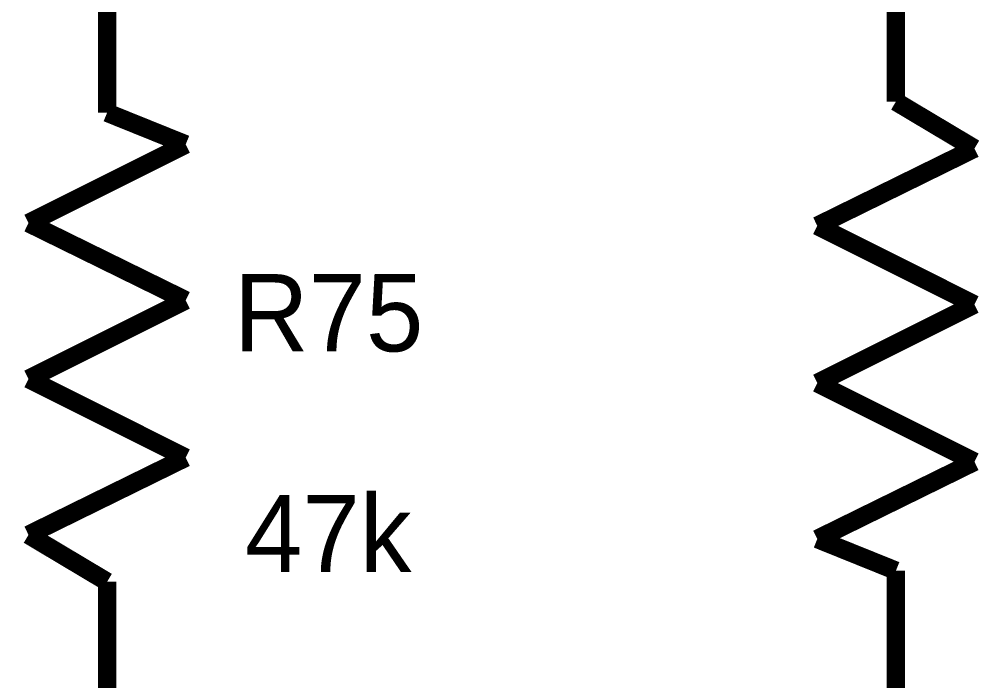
# Model space of a CAD drawing. Header units: millimetres. Extents: x 0 to 800, y 0 to 567.
# Drawn here: x 119.44 to 135.11, y 53.97 to 64.7 of the extents above; entities that cross this region are included whole.
import ezdxf

# ---------------------------------------------------------------- set-up
doc = ezdxf.new("R2010")
doc.units = ezdxf.units.MM
doc.layers.add('Sheet', color=255, linetype='Continuous')

msp = doc.modelspace()

# ---------------------------------------------------------------- linework, layer by layer
at = {"layer": 'Sheet', "const_width": 0.3}
for points in [[(133.679, 63.366), (133.679, 68.451)], [(120.866, 63.187), (120.866, 68.249)], [(133.679, 63.366), (133.679, 64.128)], [(120.866, 63.187), (120.866, 63.948)], [(133.679, 63.366), (134.955, 62.605)], [(122.143, 62.672), (120.866, 63.187)], [(119.589, 61.395), (122.143, 62.672)], [(134.955, 62.605), (132.402, 61.35)], [(122.143, 60.141), (119.589, 61.395)], [(132.402, 61.35), (134.955, 60.073)], [(119.589, 58.864), (122.143, 60.141)], [(134.955, 60.073), (132.402, 58.797)], [(122.143, 57.587), (119.589, 58.864)], [(132.402, 58.797), (134.955, 57.52)], [(119.589, 56.333), (122.143, 57.587)], [(134.955, 57.52), (132.402, 56.266)], [(120.866, 55.571), (119.589, 56.333)], [(132.402, 56.266), (133.679, 55.751)], [(133.679, 55.751), (133.679, 50.666)], [(133.679, 55.751), (133.679, 54.989)], [(120.866, 55.571), (120.866, 50.487)], [(120.866, 55.571), (120.866, 54.787)]]:
    msp.add_lwpolyline(points, dxfattribs=at)

# ---------------------------------------------------------------- texts
at = {"layer": 'Sheet'}
for s, p in [('R75', (122.927, 59.312)), ('47k', (123.106, 55.728))]:
    msp.add_text(s, height=1.2543, dxfattribs=at).set_placement(p)

doc.saveas('drawing.dxf')
